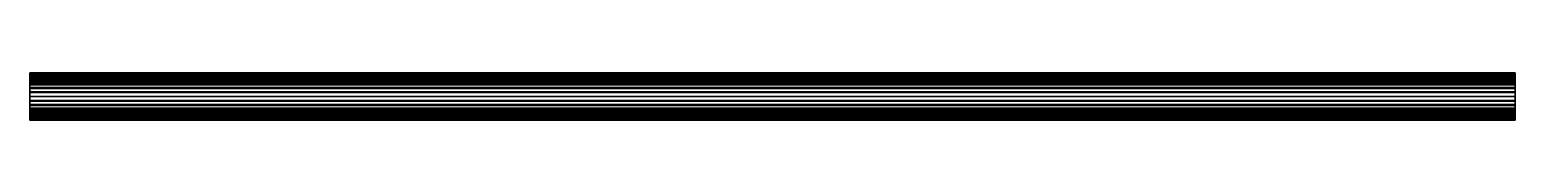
# Model space of a CAD drawing. Header units: millimetres. Extents: x 0 to 1000, y -16 to 16.
import ezdxf

# ---------------------------------------------------------------- set-up
doc = ezdxf.new("R2010")
doc.units = ezdxf.units.MM

msp = doc.modelspace()

# ---------------------------------------------------------------- linework, layer by layer
for points in [[(0, 16), (1000, 16), (1000, 15.7, 3.1), (0, 15.7, 3.1)], [(0, 16), (0, 15.7, 3.1), (0, 13.9, 2.8), (0, 14.2)], [(0, 15.7, -3.1), (1000, 15.7, -3.1), (1000, 16), (0, 16)], [(0, 15.7, -3.1), (0, 16), (0, 14.2), (0, 13.9, -2.8)], [(0, 15.7, 3.1), (1000, 15.7, 3.1), (1000, 14.8, 6.1), (0, 14.8, 6.1)], [(0, 15.7, 3.1), (0, 14.8, 6.1), (0, 13.1, 5.4), (0, 13.9, 2.8)], [(0, 14.8, -6.1), (1000, 14.8, -6.1), (1000, 15.7, -3.1), (0, 15.7, -3.1)], [(0, 14.8, -6.1), (0, 15.7, -3.1), (0, 13.9, -2.8), (0, 13.1, -5.4)], [(0, 14.8, 6.1), (1000, 14.8, 6.1), (1000, 13.3, 8.9), (0, 13.3, 8.9)], [(0, 14.8, 6.1), (0, 13.3, 8.9), (0, 11.8, 7.9), (0, 13.1, 5.4)], [(0, 13.3, -8.9), (1000, 13.3, -8.9), (1000, 14.8, -6.1), (0, 14.8, -6.1)], [(0, 13.3, -8.9), (0, 14.8, -6.1), (0, 13.1, -5.4), (0, 11.8, -7.9)], [(0, 13.9, 2.8), (1000, 13.9, 2.8), (1000, 14.2), (0, 14.2)], [(0, 14.2), (1000, 14.2), (1000, 13.9, -2.8), (0, 13.9, -2.8)], [(0, 13.1, 5.4), (1000, 13.1, 5.4), (1000, 13.9, 2.8), (0, 13.9, 2.8)], [(0, 13.9, -2.8), (1000, 13.9, -2.8), (1000, 13.1, -5.4), (0, 13.1, -5.4)], [(0, 13.3, 8.9), (1000, 13.3, 8.9), (1000, 11.3, 11.3), (0, 11.3, 11.3)], [(0, 13.3, 8.9), (0, 11.3, 11.3), (0, 10, 10), (0, 11.8, 7.9)], [(0, 11.3, -11.3), (1000, 11.3, -11.3), (1000, 13.3, -8.9), (0, 13.3, -8.9)], [(0, 11.3, -11.3), (0, 13.3, -8.9), (0, 11.8, -7.9), (0, 10, -10)], [(0, 11.8, 7.9), (1000, 11.8, 7.9), (1000, 13.1, 5.4), (0, 13.1, 5.4)], [(0, 13.1, -5.4), (1000, 13.1, -5.4), (1000, 11.8, -7.9), (0, 11.8, -7.9)], [(0, 10, 10), (1000, 10, 10), (1000, 11.8, 7.9), (0, 11.8, 7.9)], [(0, 11.8, -7.9), (1000, 11.8, -7.9), (1000, 10, -10), (0, 10, -10)], [(0, 11.3, 11.3), (1000, 11.3, 11.3), (1000, 8.9, 13.3), (0, 8.9, 13.3)], [(0, 11.3, 11.3), (0, 8.9, 13.3), (0, 7.9, 11.8), (0, 10, 10)], [(0, 8.9, -13.3), (1000, 8.9, -13.3), (1000, 11.3, -11.3), (0, 11.3, -11.3)], [(0, 8.9, -13.3), (0, 11.3, -11.3), (0, 10, -10), (0, 7.9, -11.8)], [(0, 7.9, 11.8), (1000, 7.9, 11.8), (1000, 10, 10), (0, 10, 10)], [(0, 10, -10), (1000, 10, -10), (1000, 7.9, -11.8), (0, 7.9, -11.8)], [(1000, 14.2), (1000, 13.9, 2.8), (1000, 15.7, 3.1), (1000, 16)], [(1000, 13.9, -2.8), (1000, 14.2), (1000, 16), (1000, 15.7, -3.1)], [(1000, 13.9, 2.8), (1000, 13.1, 5.4), (1000, 14.8, 6.1), (1000, 15.7, 3.1)], [(1000, 13.1, -5.4), (1000, 13.9, -2.8), (1000, 15.7, -3.1), (1000, 14.8, -6.1)], [(1000, 13.1, 5.4), (1000, 11.8, 7.9), (1000, 13.3, 8.9), (1000, 14.8, 6.1)], [(1000, 11.8, -7.9), (1000, 13.1, -5.4), (1000, 14.8, -6.1), (1000, 13.3, -8.9)], [(1000, 11.8, 7.9), (1000, 10, 10), (1000, 11.3, 11.3), (1000, 13.3, 8.9)], [(1000, 10, -10), (1000, 11.8, -7.9), (1000, 13.3, -8.9), (1000, 11.3, -11.3)], [(1000, 10, 10), (1000, 7.9, 11.8), (1000, 8.9, 13.3), (1000, 11.3, 11.3)], [(1000, 7.9, -11.8), (1000, 10, -10), (1000, 11.3, -11.3), (1000, 8.9, -13.3)], [(0, 8.9, 13.3), (1000, 8.9, 13.3), (1000, 6.1, 14.8), (0, 6.1, 14.8)], [(0, 8.9, 13.3), (0, 6.1, 14.8), (0, 5.4, 13.1), (0, 7.9, 11.8)], [(0, 6.1, -14.8), (1000, 6.1, -14.8), (1000, 8.9, -13.3), (0, 8.9, -13.3)], [(0, 6.1, -14.8), (0, 8.9, -13.3), (0, 7.9, -11.8), (0, 5.4, -13.1)], [(0, 5.4, 13.1), (1000, 5.4, 13.1), (1000, 7.9, 11.8), (0, 7.9, 11.8)], [(0, 7.9, -11.8), (1000, 7.9, -11.8), (1000, 5.4, -13.1), (0, 5.4, -13.1)], [(0, 6.1, 14.8), (1000, 6.1, 14.8), (1000, 3.1, 15.7), (0, 3.1, 15.7)], [(0, 6.1, 14.8), (0, 3.1, 15.7), (0, 2.8, 13.9), (0, 5.4, 13.1)], [(0, 3.1, -15.7), (1000, 3.1, -15.7), (1000, 6.1, -14.8), (0, 6.1, -14.8)], [(0, 3.1, -15.7), (0, 6.1, -14.8), (0, 5.4, -13.1), (0, 2.8, -13.9)], [(0, 2.8, 13.9), (1000, 2.8, 13.9), (1000, 5.4, 13.1), (0, 5.4, 13.1)], [(0, 5.4, -13.1), (1000, 5.4, -13.1), (1000, 2.8, -13.9), (0, 2.8, -13.9)], [(0, 3.1, 15.7), (1000, 3.1, 15.7), (1000, 0, 16), (0, 0, 16)], [(0, 3.1, 15.7), (0, 0, 16), (0, 0, 14.2), (0, 2.8, 13.9)], [(0, 0, -16), (1000, 0, -16), (1000, 3.1, -15.7), (0, 3.1, -15.7)], [(0, 0, -16), (0, 3.1, -15.7), (0, 2.8, -13.9), (0, 0, -14.2)], [(0, 0, 14.2), (1000, 0, 14.2), (1000, 2.8, 13.9), (0, 2.8, 13.9)], [(0, 2.8, -13.9), (1000, 2.8, -13.9), (1000, 0, -14.2), (0, 0, -14.2)], [(0, 0, 16), (1000, 0, 16), (1000, -3.1, 15.7), (0, -3.1, 15.7)], [(0, -2.8, 13.9), (1000, -2.8, 13.9), (1000, 0, 14.2), (0, 0, 14.2)], [(0, 0, 16), (0, -3.1, 15.7), (0, -2.8, 13.9), (0, 0, 14.2)], [(1000, 7.9, 11.8), (1000, 5.4, 13.1), (1000, 6.1, 14.8), (1000, 8.9, 13.3)], [(1000, 5.4, -13.1), (1000, 7.9, -11.8), (1000, 8.9, -13.3), (1000, 6.1, -14.8)], [(1000, 5.4, 13.1), (1000, 2.8, 13.9), (1000, 3.1, 15.7), (1000, 6.1, 14.8)], [(1000, 2.8, -13.9), (1000, 5.4, -13.1), (1000, 6.1, -14.8), (1000, 3.1, -15.7)], [(1000, 2.8, 13.9), (1000, 0, 14.2), (1000, 0, 16), (1000, 3.1, 15.7)], [(1000, 0, -14.2), (1000, 2.8, -13.9), (1000, 3.1, -15.7), (1000, 0, -16)], [(1000, 0, 14.2), (1000, -2.8, 13.9), (1000, -3.1, 15.7), (1000, 0, 16)], [(0, -3.1, -15.7), (1000, -3.1, -15.7), (1000, 0, -16), (0, 0, -16)], [(0, 0, -14.2), (1000, 0, -14.2), (1000, -2.8, -13.9), (0, -2.8, -13.9)], [(0, -3.1, -15.7), (0, 0, -16), (0, 0, -14.2), (0, -2.8, -13.9)], [(0, -5.4, 13.1), (1000, -5.4, 13.1), (1000, -2.8, 13.9), (0, -2.8, 13.9)], [(0, -3.1, 15.7), (0, -6.1, 14.8), (0, -5.4, 13.1), (0, -2.8, 13.9)], [(0, -2.8, -13.9), (1000, -2.8, -13.9), (1000, -5.4, -13.1), (0, -5.4, -13.1)], [(0, -6.1, -14.8), (0, -3.1, -15.7), (0, -2.8, -13.9), (0, -5.4, -13.1)], [(0, -3.1, 15.7), (1000, -3.1, 15.7), (1000, -6.1, 14.8), (0, -6.1, 14.8)], [(0, -6.1, -14.8), (1000, -6.1, -14.8), (1000, -3.1, -15.7), (0, -3.1, -15.7)], [(0, -7.9, 11.8), (1000, -7.9, 11.8), (1000, -5.4, 13.1), (0, -5.4, 13.1)], [(0, -6.1, 14.8), (0, -8.9, 13.3), (0, -7.9, 11.8), (0, -5.4, 13.1)], [(0, -5.4, -13.1), (1000, -5.4, -13.1), (1000, -7.9, -11.8), (0, -7.9, -11.8)], [(0, -8.9, -13.3), (0, -6.1, -14.8), (0, -5.4, -13.1), (0, -7.9, -11.8)], [(0, -6.1, 14.8), (1000, -6.1, 14.8), (1000, -8.9, 13.3), (0, -8.9, 13.3)], [(0, -8.9, -13.3), (1000, -8.9, -13.3), (1000, -6.1, -14.8), (0, -6.1, -14.8)], [(0, -10, 10), (1000, -10, 10), (1000, -7.9, 11.8), (0, -7.9, 11.8)], [(0, -8.9, 13.3), (0, -11.3, 11.3), (0, -10, 10), (0, -7.9, 11.8)], [(0, -7.9, -11.8), (1000, -7.9, -11.8), (1000, -10, -10), (0, -10, -10)], [(0, -11.3, -11.3), (0, -8.9, -13.3), (0, -7.9, -11.8), (0, -10, -10)], [(0, -8.9, 13.3), (1000, -8.9, 13.3), (1000, -11.3, 11.3), (0, -11.3, 11.3)], [(0, -11.3, -11.3), (1000, -11.3, -11.3), (1000, -8.9, -13.3), (0, -8.9, -13.3)], [(1000, -2.8, -13.9), (1000, 0, -14.2), (1000, 0, -16), (1000, -3.1, -15.7)], [(1000, -2.8, 13.9), (1000, -5.4, 13.1), (1000, -6.1, 14.8), (1000, -3.1, 15.7)], [(1000, -5.4, -13.1), (1000, -2.8, -13.9), (1000, -3.1, -15.7), (1000, -6.1, -14.8)], [(1000, -5.4, 13.1), (1000, -7.9, 11.8), (1000, -8.9, 13.3), (1000, -6.1, 14.8)], [(1000, -7.9, -11.8), (1000, -5.4, -13.1), (1000, -6.1, -14.8), (1000, -8.9, -13.3)], [(1000, -7.9, 11.8), (1000, -10, 10), (1000, -11.3, 11.3), (1000, -8.9, 13.3)], [(1000, -10, -10), (1000, -7.9, -11.8), (1000, -8.9, -13.3), (1000, -11.3, -11.3)], [(0, -11.8, 7.9), (1000, -11.8, 7.9), (1000, -10, 10), (0, -10, 10)], [(0, -11.3, 11.3), (0, -13.3, 8.9), (0, -11.8, 7.9), (0, -10, 10)], [(0, -10, -10), (1000, -10, -10), (1000, -11.8, -7.9), (0, -11.8, -7.9)], [(0, -13.3, -8.9), (0, -11.3, -11.3), (0, -10, -10), (0, -11.8, -7.9)], [(0, -11.3, 11.3), (1000, -11.3, 11.3), (1000, -13.3, 8.9), (0, -13.3, 8.9)], [(0, -13.3, -8.9), (1000, -13.3, -8.9), (1000, -11.3, -11.3), (0, -11.3, -11.3)], [(0, -13.1, 5.4), (1000, -13.1, 5.4), (1000, -11.8, 7.9), (0, -11.8, 7.9)], [(0, -13.3, 8.9), (0, -14.8, 6.1), (0, -13.1, 5.4), (0, -11.8, 7.9)], [(0, -11.8, -7.9), (1000, -11.8, -7.9), (1000, -13.1, -5.4), (0, -13.1, -5.4)], [(0, -14.8, -6.1), (0, -13.3, -8.9), (0, -11.8, -7.9), (0, -13.1, -5.4)], [(0, -13.9, 2.8), (1000, -13.9, 2.8), (1000, -13.1, 5.4), (0, -13.1, 5.4)], [(0, -14.8, 6.1), (0, -15.7, 3.1), (0, -13.9, 2.8), (0, -13.1, 5.4)], [(0, -13.1, -5.4), (1000, -13.1, -5.4), (1000, -13.9, -2.8), (0, -13.9, -2.8)], [(0, -15.7, -3.1), (0, -14.8, -6.1), (0, -13.1, -5.4), (0, -13.9, -2.8)], [(0, -13.3, 8.9), (1000, -13.3, 8.9), (1000, -14.8, 6.1), (0, -14.8, 6.1)], [(0, -14.8, -6.1), (1000, -14.8, -6.1), (1000, -13.3, -8.9), (0, -13.3, -8.9)], [(0, -14.2), (1000, -14.2), (1000, -13.9, 2.8), (0, -13.9, 2.8)], [(0, -15.7, 3.1), (0, -16), (0, -14.2), (0, -13.9, 2.8)], [(0, -13.9, -2.8), (1000, -13.9, -2.8), (1000, -14.2), (0, -14.2)], [(0, -16), (0, -15.7, -3.1), (0, -13.9, -2.8), (0, -14.2)], [(0, -14.8, 6.1), (1000, -14.8, 6.1), (1000, -15.7, 3.1), (0, -15.7, 3.1)], [(0, -15.7, -3.1), (1000, -15.7, -3.1), (1000, -14.8, -6.1), (0, -14.8, -6.1)], [(0, -15.7, 3.1), (1000, -15.7, 3.1), (1000, -16), (0, -16)], [(0, -16), (1000, -16), (1000, -15.7, -3.1), (0, -15.7, -3.1)], [(1000, -10, 10), (1000, -11.8, 7.9), (1000, -13.3, 8.9), (1000, -11.3, 11.3)], [(1000, -11.8, -7.9), (1000, -10, -10), (1000, -11.3, -11.3), (1000, -13.3, -8.9)], [(1000, -11.8, 7.9), (1000, -13.1, 5.4), (1000, -14.8, 6.1), (1000, -13.3, 8.9)], [(1000, -13.1, -5.4), (1000, -11.8, -7.9), (1000, -13.3, -8.9), (1000, -14.8, -6.1)], [(1000, -13.1, 5.4), (1000, -13.9, 2.8), (1000, -15.7, 3.1), (1000, -14.8, 6.1)], [(1000, -13.9, -2.8), (1000, -13.1, -5.4), (1000, -14.8, -6.1), (1000, -15.7, -3.1)], [(1000, -13.9, 2.8), (1000, -14.2), (1000, -16), (1000, -15.7, 3.1)], [(1000, -14.2), (1000, -13.9, -2.8), (1000, -15.7, -3.1), (1000, -16)]]:
    msp.add_3dface(points)

doc.saveas('drawing.dxf')
